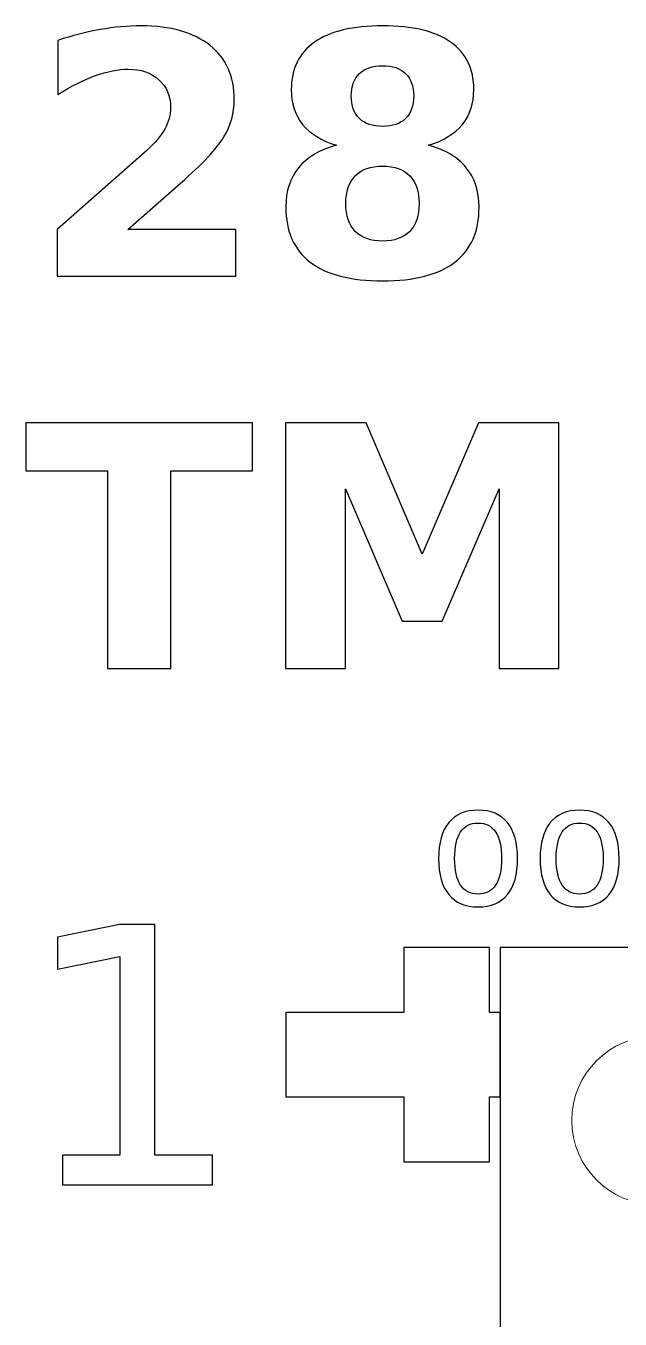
# Model space of a CAD drawing. Header units: centimetres. Extents: x -12.19 to -8.67, y -16.58 to -12.59.
# Drawn here: x -11.099 to -10.746, y -13.356 to -12.589 of the extents above; entities that cross this region are included whole.
import ezdxf

# ---------------------------------------------------------------- set-up
doc = ezdxf.new("R2010")
doc.units = ezdxf.units.CM
doc.header["$MEASUREMENT"] = 0
doc.layers.add('Layer 1', color=7, linetype='Continuous')

msp = doc.modelspace()

# ---------------------------------------------------------------- linework, layer by layer
at = {"layer": 'Layer 1', "color": 250, "lineweight": 9}
msp.add_ellipse((-10.725, -13.2379), major_axis=(0.05, 0), ratio=0.9998, dxfattribs=at)
at = {"layer": 'Layer 1', "color": 250}
for points, knots in [([(-11.03828, -12.70948), (-11.03828, -12.70948), (-10.97411, -12.70948), (-10.97411, -12.70948), (-10.97411, -12.70948), (-10.97411, -12.70948), (-10.97411, -12.73711), (-10.97411, -12.73711), (-10.97411, -12.73711), (-10.97411, -12.73711), (-11.08008, -12.73711), (-11.08008, -12.73711), (-11.08008, -12.73711), (-11.08008, -12.73711), (-11.08008, -12.70948), (-11.08008, -12.70948), (-11.08008, -12.70948), (-11.08008, -12.70948), (-11.02684, -12.66251), (-11.02684, -12.66251), (-11.02684, -12.66251), (-11.02208, -12.65821), (-11.01858, -12.65401), (-11.01631, -12.64991), (-11.01631, -12.64991), (-11.01401, -12.64581), (-11.01288, -12.64154), (-11.01288, -12.63711), (-11.01288, -12.63711), (-11.01288, -12.63028), (-11.01518, -12.62478), (-11.01978, -12.62061), (-11.01978, -12.62061), (-11.02434, -12.61644), (-11.03044, -12.61438), (-11.03808, -12.61438), (-11.03808, -12.61438), (-11.04394, -12.61438), (-11.05034, -12.61564), (-11.05731, -12.61814), (-11.05731, -12.61814), (-11.06428, -12.62064), (-11.07174, -12.62438), (-11.07968, -12.62931), (-11.07968, -12.62931), (-11.07968, -12.62931), (-11.07968, -12.59728), (-11.07968, -12.59728), (-11.07968, -12.59728), (-11.07121, -12.59448), (-11.06284, -12.59234), (-11.05458, -12.59088), (-11.05458, -12.59088), (-11.04631, -12.58941), (-11.03821, -12.58868), (-11.03024, -12.58868), (-11.03024, -12.58868), (-11.01281, -12.58868), (-10.99924, -12.59251), (-10.98958, -12.60021), (-10.98958, -12.60021), (-10.97991, -12.60788), (-10.97508, -12.61858), (-10.97508, -12.63234), (-10.97508, -12.63234), (-10.97508, -12.64028), (-10.97714, -12.64768), (-10.98124, -12.65454), (-10.98124, -12.65454), (-10.98534, -12.66141), (-10.99398, -12.67061), (-11.00711, -12.68214), (-11.00711, -12.68214), (-11.00711, -12.68214), (-11.03828, -12.70948), (-11.03828, -12.70948)], [0, 0, 0, 0, 0.052632, 0.052632, 0.052632, 0.052632, 0.105263, 0.105263, 0.105263, 0.105263, 0.157895, 0.157895, 0.157895, 0.157895, 0.210526, 0.210526, 0.210526, 0.210526, 0.263158, 0.263158, 0.263158, 0.263158, 0.315789, 0.315789, 0.315789, 0.315789, 0.368421, 0.368421, 0.368421, 0.368421, 0.421053, 0.421053, 0.421053, 0.421053, 0.473684, 0.473684, 0.473684, 0.473684, 0.526316, 0.526316, 0.526316, 0.526316, 0.578947, 0.578947, 0.578947, 0.578947, 0.631579, 0.631579, 0.631579, 0.631579, 0.684211, 0.684211, 0.684211, 0.684211, 0.736842, 0.736842, 0.736842, 0.736842, 0.789474, 0.789474, 0.789474, 0.789474, 0.842105, 0.842105, 0.842105, 0.842105, 0.894737, 0.894737, 0.894737, 0.894737, 0.947368, 0.947368, 0.947368, 0.947368, 1, 1, 1, 1]), ([(-10.91457, -12.65948), (-10.92341, -12.65681), (-10.93007, -12.65271), (-10.93457, -12.64718), (-10.93457, -12.64718), (-10.93907, -12.64164), (-10.94131, -12.63474), (-10.94131, -12.62648), (-10.94131, -12.62648), (-10.94131, -12.61418), (-10.93671, -12.60478), (-10.92754, -12.59834), (-10.92754, -12.59834), (-10.91837, -12.59191), (-10.90487, -12.58868), (-10.88711, -12.58868), (-10.88711, -12.58868), (-10.86947, -12.58868), (-10.85604, -12.59188), (-10.84687, -12.59831), (-10.84687, -12.59831), (-10.83771, -12.60471), (-10.83311, -12.61411), (-10.83311, -12.62648), (-10.83311, -12.62648), (-10.83311, -12.63474), (-10.83537, -12.64164), (-10.83987, -12.64718), (-10.83987, -12.64718), (-10.84441, -12.65271), (-10.85111, -12.65681), (-10.85994, -12.65948), (-10.85994, -12.65948), (-10.85004, -12.66221), (-10.84257, -12.66664), (-10.83754, -12.67281), (-10.83754, -12.67281), (-10.83251, -12.67894), (-10.82997, -12.68671), (-10.82997, -12.69611), (-10.82997, -12.69611), (-10.82997, -12.71054), (-10.83477, -12.72148), (-10.84437, -12.72884), (-10.84437, -12.72884), (-10.85397, -12.73624), (-10.86824, -12.73994), (-10.88711, -12.73994), (-10.88711, -12.73994), (-10.90607, -12.73994), (-10.92037, -12.73624), (-10.93004, -12.72884), (-10.93004, -12.72884), (-10.93971, -12.72148), (-10.94454, -12.71054), (-10.94454, -12.69611), (-10.94454, -12.69611), (-10.94454, -12.68671), (-10.94201, -12.67894), (-10.93697, -12.67281), (-10.93697, -12.67281), (-10.93194, -12.66664), (-10.92447, -12.66221), (-10.91457, -12.65948)], [0, 0, 0, 0, 0.0625, 0.0625, 0.0625, 0.0625, 0.125, 0.125, 0.125, 0.125, 0.1875, 0.1875, 0.1875, 0.1875, 0.25, 0.25, 0.25, 0.25, 0.3125, 0.3125, 0.3125, 0.3125, 0.375, 0.375, 0.375, 0.375, 0.4375, 0.4375, 0.4375, 0.4375, 0.5, 0.5, 0.5, 0.5, 0.5625, 0.5625, 0.5625, 0.5625, 0.625, 0.625, 0.625, 0.625, 0.6875, 0.6875, 0.6875, 0.6875, 0.75, 0.75, 0.75, 0.75, 0.8125, 0.8125, 0.8125, 0.8125, 0.875, 0.875, 0.875, 0.875, 0.9375, 0.9375, 0.9375, 0.9375, 1, 1, 1, 1]), ([(-10.90577, -12.63028), (-10.90577, -12.63608), (-10.90417, -12.64054), (-10.90094, -12.64364), (-10.90094, -12.64364), (-10.89771, -12.64678), (-10.89311, -12.64834), (-10.88711, -12.64834), (-10.88711, -12.64834), (-10.88124, -12.64834), (-10.87671, -12.64678), (-10.87354, -12.64364), (-10.87354, -12.64364), (-10.87034, -12.64054), (-10.86874, -12.63608), (-10.86874, -12.63028), (-10.86874, -12.63028), (-10.86874, -12.62448), (-10.87034, -12.62004), (-10.87354, -12.61694), (-10.87354, -12.61694), (-10.87671, -12.61384), (-10.88124, -12.61231), (-10.88711, -12.61231), (-10.88711, -12.61231), (-10.89311, -12.61231), (-10.89771, -12.61388), (-10.90094, -12.61701), (-10.90094, -12.61701), (-10.90417, -12.62011), (-10.90577, -12.62454), (-10.90577, -12.63028)], [0, 0, 0, 0, 0.125, 0.125, 0.125, 0.125, 0.25, 0.25, 0.25, 0.25, 0.375, 0.375, 0.375, 0.375, 0.5, 0.5, 0.5, 0.5, 0.625, 0.625, 0.625, 0.625, 0.75, 0.75, 0.75, 0.75, 0.875, 0.875, 0.875, 0.875, 1, 1, 1, 1]), ([(-10.88711, -12.67188), (-10.89414, -12.67188), (-10.89957, -12.67381), (-10.90334, -12.67764), (-10.90334, -12.67764), (-10.90711, -12.68148), (-10.90901, -12.68698), (-10.90901, -12.69414), (-10.90901, -12.69414), (-10.90901, -12.70131), (-10.90711, -12.70678), (-10.90334, -12.71061), (-10.90334, -12.71061), (-10.89957, -12.71441), (-10.89414, -12.71631), (-10.88711, -12.71631), (-10.88711, -12.71631), (-10.88014, -12.71631), (-10.87481, -12.71441), (-10.87107, -12.71061), (-10.87107, -12.71061), (-10.86737, -12.70678), (-10.86551, -12.70131), (-10.86551, -12.69414), (-10.86551, -12.69414), (-10.86551, -12.68691), (-10.86737, -12.68141), (-10.87107, -12.67758), (-10.87107, -12.67758), (-10.87481, -12.67378), (-10.88014, -12.67188), (-10.88711, -12.67188)], [0, 0, 0, 0, 0.125, 0.125, 0.125, 0.125, 0.25, 0.25, 0.25, 0.25, 0.375, 0.375, 0.375, 0.375, 0.5, 0.5, 0.5, 0.5, 0.625, 0.625, 0.625, 0.625, 0.75, 0.75, 0.75, 0.75, 0.875, 0.875, 0.875, 0.875, 1, 1, 1, 1]), ([(-11.09865, -12.82411), (-11.09865, -12.82411), (-10.96429, -12.82411), (-10.96429, -12.82411), (-10.96429, -12.82411), (-10.96429, -12.82411), (-10.96429, -12.85254), (-10.96429, -12.85254), (-10.96429, -12.85254), (-10.96429, -12.85254), (-11.01262, -12.85254), (-11.01262, -12.85254), (-11.01262, -12.85254), (-11.01262, -12.85254), (-11.01262, -12.96991), (-11.01262, -12.96991), (-11.01262, -12.96991), (-11.01262, -12.96991), (-11.05022, -12.96991), (-11.05022, -12.96991), (-11.05022, -12.96991), (-11.05022, -12.96991), (-11.05022, -12.85254), (-11.05022, -12.85254), (-11.05022, -12.85254), (-11.05022, -12.85254), (-11.09865, -12.85254), (-11.09865, -12.85254), (-11.09865, -12.85254), (-11.09865, -12.85254), (-11.09865, -12.82411), (-11.09865, -12.82411)], [0, 0, 0, 0, 0.125, 0.125, 0.125, 0.125, 0.25, 0.25, 0.25, 0.25, 0.375, 0.375, 0.375, 0.375, 0.5, 0.5, 0.5, 0.5, 0.625, 0.625, 0.625, 0.625, 0.75, 0.75, 0.75, 0.75, 0.875, 0.875, 0.875, 0.875, 1, 1, 1, 1]), ([(-10.94482, -12.82411), (-10.94482, -12.82411), (-10.89699, -12.82411), (-10.89699, -12.82411), (-10.89699, -12.82411), (-10.89699, -12.82411), (-10.86376, -12.90214), (-10.86376, -12.90214), (-10.86376, -12.90214), (-10.86376, -12.90214), (-10.83036, -12.82411), (-10.83036, -12.82411), (-10.83036, -12.82411), (-10.83036, -12.82411), (-10.78262, -12.82411), (-10.78262, -12.82411), (-10.78262, -12.82411), (-10.78262, -12.82411), (-10.78262, -12.96991), (-10.78262, -12.96991), (-10.78262, -12.96991), (-10.78262, -12.96991), (-10.81816, -12.96991), (-10.81816, -12.96991), (-10.81816, -12.96991), (-10.81816, -12.96991), (-10.81816, -12.86328), (-10.81816, -12.86328), (-10.81816, -12.86328), (-10.81816, -12.86328), (-10.85176, -12.94188), (-10.85176, -12.94188), (-10.85176, -12.94188), (-10.85176, -12.94188), (-10.87559, -12.94188), (-10.87559, -12.94188), (-10.87559, -12.94188), (-10.87559, -12.94188), (-10.90919, -12.86328), (-10.90919, -12.86328), (-10.90919, -12.86328), (-10.90919, -12.86328), (-10.90919, -12.96991), (-10.90919, -12.96991), (-10.90919, -12.96991), (-10.90919, -12.96991), (-10.94482, -12.96991), (-10.94482, -12.96991), (-10.94482, -12.96991), (-10.94482, -12.96991), (-10.94482, -12.82411), (-10.94482, -12.82411)], [0, 0, 0, 0, 0.076923, 0.076923, 0.076923, 0.076923, 0.153846, 0.153846, 0.153846, 0.153846, 0.230769, 0.230769, 0.230769, 0.230769, 0.307692, 0.307692, 0.307692, 0.307692, 0.384615, 0.384615, 0.384615, 0.384615, 0.461538, 0.461538, 0.461538, 0.461538, 0.538462, 0.538462, 0.538462, 0.538462, 0.615385, 0.615385, 0.615385, 0.615385, 0.692308, 0.692308, 0.692308, 0.692308, 0.769231, 0.769231, 0.769231, 0.769231, 0.846154, 0.846154, 0.846154, 0.846154, 0.923077, 0.923077, 0.923077, 0.923077, 1, 1, 1, 1]), ([(-10.83057, -13.0539), (-10.82298, -13.0539), (-10.81718, -13.05635), (-10.81317, -13.06127), (-10.81317, -13.06127), (-10.80915, -13.06618), (-10.80713, -13.0733), (-10.80713, -13.0826), (-10.80713, -13.0826), (-10.80713, -13.09195), (-10.80913, -13.09907), (-10.81313, -13.10397), (-10.81313, -13.10397), (-10.81715, -13.10887), (-10.82295, -13.11132), (-10.83057, -13.11132), (-10.83057, -13.11132), (-10.83817, -13.11132), (-10.84395, -13.10887), (-10.84797, -13.10397), (-10.84797, -13.10397), (-10.85197, -13.09907), (-10.85397, -13.09195), (-10.85397, -13.0826), (-10.85397, -13.0826), (-10.85397, -13.0733), (-10.85197, -13.06618), (-10.84797, -13.06127), (-10.84797, -13.06127), (-10.84395, -13.05635), (-10.83817, -13.0539), (-10.83057, -13.0539)], [0, 0, 0, 0, 0.125, 0.125, 0.125, 0.125, 0.25, 0.25, 0.25, 0.25, 0.375, 0.375, 0.375, 0.375, 0.5, 0.5, 0.5, 0.5, 0.625, 0.625, 0.625, 0.625, 0.75, 0.75, 0.75, 0.75, 0.875, 0.875, 0.875, 0.875, 1, 1, 1, 1]), ([(-10.77037, -13.0539), (-10.76278, -13.0539), (-10.75698, -13.05635), (-10.75297, -13.06127), (-10.75297, -13.06127), (-10.74895, -13.06618), (-10.74693, -13.0733), (-10.74693, -13.0826), (-10.74693, -13.0826), (-10.74693, -13.09195), (-10.74893, -13.09907), (-10.75293, -13.10397), (-10.75293, -13.10397), (-10.75695, -13.10887), (-10.76275, -13.11132), (-10.77037, -13.11132), (-10.77037, -13.11132), (-10.77797, -13.11132), (-10.78375, -13.10887), (-10.78777, -13.10397), (-10.78777, -13.10397), (-10.79177, -13.09907), (-10.79377, -13.09195), (-10.79377, -13.0826), (-10.79377, -13.0826), (-10.79377, -13.0733), (-10.79177, -13.06618), (-10.78777, -13.06127), (-10.78777, -13.06127), (-10.78375, -13.05635), (-10.77797, -13.0539), (-10.77037, -13.0539)], [0, 0, 0, 0, 0.125, 0.125, 0.125, 0.125, 0.25, 0.25, 0.25, 0.25, 0.375, 0.375, 0.375, 0.375, 0.5, 0.5, 0.5, 0.5, 0.625, 0.625, 0.625, 0.625, 0.75, 0.75, 0.75, 0.75, 0.875, 0.875, 0.875, 0.875, 1, 1, 1, 1]), ([(-10.83057, -13.06152), (-10.83513, -13.06152), (-10.83858, -13.06328), (-10.84093, -13.06683), (-10.84093, -13.06683), (-10.84328, -13.07038), (-10.84445, -13.07565), (-10.84445, -13.0826), (-10.84445, -13.0826), (-10.84445, -13.08953), (-10.84328, -13.09478), (-10.84093, -13.09835), (-10.84093, -13.09835), (-10.83858, -13.10192), (-10.83513, -13.1037), (-10.83057, -13.1037), (-10.83057, -13.1037), (-10.82598, -13.1037), (-10.82252, -13.10192), (-10.82017, -13.09835), (-10.82017, -13.09835), (-10.81782, -13.09478), (-10.81665, -13.08953), (-10.81665, -13.0826), (-10.81665, -13.0826), (-10.81665, -13.07565), (-10.81782, -13.07038), (-10.82017, -13.06683), (-10.82017, -13.06683), (-10.82252, -13.06328), (-10.82598, -13.06152), (-10.83057, -13.06152)], [0, 0, 0, 0, 0.125, 0.125, 0.125, 0.125, 0.25, 0.25, 0.25, 0.25, 0.375, 0.375, 0.375, 0.375, 0.5, 0.5, 0.5, 0.5, 0.625, 0.625, 0.625, 0.625, 0.75, 0.75, 0.75, 0.75, 0.875, 0.875, 0.875, 0.875, 1, 1, 1, 1]), ([(-10.77037, -13.06152), (-10.77493, -13.06152), (-10.77838, -13.06328), (-10.78073, -13.06683), (-10.78073, -13.06683), (-10.78308, -13.07038), (-10.78425, -13.07565), (-10.78425, -13.0826), (-10.78425, -13.0826), (-10.78425, -13.08953), (-10.78308, -13.09478), (-10.78073, -13.09835), (-10.78073, -13.09835), (-10.77838, -13.10192), (-10.77493, -13.1037), (-10.77037, -13.1037), (-10.77037, -13.1037), (-10.76578, -13.1037), (-10.76232, -13.10192), (-10.75997, -13.09835), (-10.75997, -13.09835), (-10.75762, -13.09478), (-10.75645, -13.08953), (-10.75645, -13.0826), (-10.75645, -13.0826), (-10.75645, -13.07565), (-10.75762, -13.07038), (-10.75997, -13.06683), (-10.75997, -13.06683), (-10.76232, -13.06328), (-10.76578, -13.06152), (-10.77037, -13.06152)], [0, 0, 0, 0, 0.125, 0.125, 0.125, 0.125, 0.25, 0.25, 0.25, 0.25, 0.375, 0.375, 0.375, 0.375, 0.5, 0.5, 0.5, 0.5, 0.625, 0.625, 0.625, 0.625, 0.75, 0.75, 0.75, 0.75, 0.875, 0.875, 0.875, 0.875, 1, 1, 1, 1]), ([(-11.07699, -13.25848), (-11.07699, -13.25848), (-11.04289, -13.25848), (-11.04289, -13.25848), (-11.04289, -13.25848), (-11.04289, -13.25848), (-11.04289, -13.14076), (-11.04289, -13.14076), (-11.04289, -13.14076), (-11.04289, -13.14076), (-11.07999, -13.14821), (-11.07999, -13.14821), (-11.07999, -13.14821), (-11.07999, -13.14821), (-11.07999, -13.12919), (-11.07999, -13.12919), (-11.07999, -13.12919), (-11.07999, -13.12919), (-11.0431, -13.12175), (-11.0431, -13.12175), (-11.0431, -13.12175), (-11.0431, -13.12175), (-11.02222, -13.12175), (-11.02222, -13.12175), (-11.02222, -13.12175), (-11.02222, -13.12175), (-11.02222, -13.25848), (-11.02222, -13.25848), (-11.02222, -13.25848), (-11.02222, -13.25848), (-10.98811, -13.25848), (-10.98811, -13.25848), (-10.98811, -13.25848), (-10.98811, -13.25848), (-10.98811, -13.27605), (-10.98811, -13.27605), (-10.98811, -13.27605), (-10.98811, -13.27605), (-11.07699, -13.27605), (-11.07699, -13.27605), (-11.07699, -13.27605), (-11.07699, -13.27605), (-11.07699, -13.25848), (-11.07699, -13.25848)], [0, 0, 0, 0, 0.090909, 0.090909, 0.090909, 0.090909, 0.181818, 0.181818, 0.181818, 0.181818, 0.272727, 0.272727, 0.272727, 0.272727, 0.363636, 0.363636, 0.363636, 0.363636, 0.454545, 0.454545, 0.454545, 0.454545, 0.545455, 0.545455, 0.545455, 0.545455, 0.636364, 0.636364, 0.636364, 0.636364, 0.727273, 0.727273, 0.727273, 0.727273, 0.818182, 0.818182, 0.818182, 0.818182, 0.909091, 0.909091, 0.909091, 0.909091, 1, 1, 1, 1])]:
    msp.add_open_spline(points, degree=3, knots=knots, dxfattribs=at)
at = {"layer": 'Layer 1', "color": 250, "lineweight": 25}
msp.add_open_spline([(-10.82385, -13.26242), (-10.82385, -13.26242), (-10.87465, -13.26242), (-10.87465, -13.26242), (-10.87465, -13.26242), (-10.87465, -13.26242), (-10.87465, -13.22392), (-10.87465, -13.22392), (-10.87465, -13.22392), (-10.87465, -13.22392), (-10.9445, -13.22392), (-10.9445, -13.22392), (-10.9445, -13.22392), (-10.9445, -13.22392), (-10.9445, -13.17392), (-10.9445, -13.17392), (-10.9445, -13.17392), (-10.9445, -13.17392), (-10.87465, -13.17392), (-10.87465, -13.17392), (-10.87465, -13.17392), (-10.87465, -13.17392), (-10.87465, -13.13542), (-10.87465, -13.13542), (-10.87465, -13.13542), (-10.87465, -13.13542), (-10.82385, -13.13542), (-10.82385, -13.13542), (-10.82385, -13.13542), (-10.82385, -13.13542), (-10.82385, -13.17392), (-10.82385, -13.17392), (-10.82385, -13.17392), (-10.82385, -13.17392), (-10.8175, -13.17392), (-10.8175, -13.17392), (-10.8175, -13.17392), (-10.8175, -13.17392), (-10.8175, -13.22392), (-10.8175, -13.22392), (-10.8175, -13.22392), (-10.8175, -13.22392), (-10.82385, -13.22392), (-10.82385, -13.22392), (-10.82385, -13.22392), (-10.82385, -13.22392), (-10.82385, -13.26242), (-10.82385, -13.26242)], degree=3, knots=[0, 0, 0, 0, 0.083333, 0.083333, 0.083333, 0.083333, 0.166667, 0.166667, 0.166667, 0.166667, 0.25, 0.25, 0.25, 0.25, 0.333333, 0.333333, 0.333333, 0.333333, 0.416667, 0.416667, 0.416667, 0.416667, 0.5, 0.5, 0.5, 0.5, 0.583333, 0.583333, 0.583333, 0.583333, 0.666667, 0.666667, 0.666667, 0.666667, 0.75, 0.75, 0.75, 0.75, 0.833333, 0.833333, 0.833333, 0.833333, 0.916667, 0.916667, 0.916667, 0.916667, 1, 1, 1, 1], dxfattribs=at)
at = {"layer": 'Layer 1', "color": 7, "lineweight": 25}
msp.add_open_spline([(-10.8175, -13.13542), (-10.8175, -13.13542), (-10.18251, -13.13542), (-10.18251, -13.13542), (-10.18251, -13.13542), (-10.18251, -13.13542), (-10.18251, -16.5644), (-10.18251, -16.5644), (-10.18251, -16.5644), (-10.18251, -16.5644), (-10.8175, -16.5644), (-10.8175, -16.5644), (-10.8175, -16.5644), (-10.8175, -16.5644), (-10.8175, -13.13542), (-10.8175, -13.13542)], degree=3, knots=[0, 0, 0, 0, 0.25, 0.25, 0.25, 0.25, 0.5, 0.5, 0.5, 0.5, 0.75, 0.75, 0.75, 0.75, 1, 1, 1, 1], dxfattribs=at)

doc.saveas('drawing.dxf')
